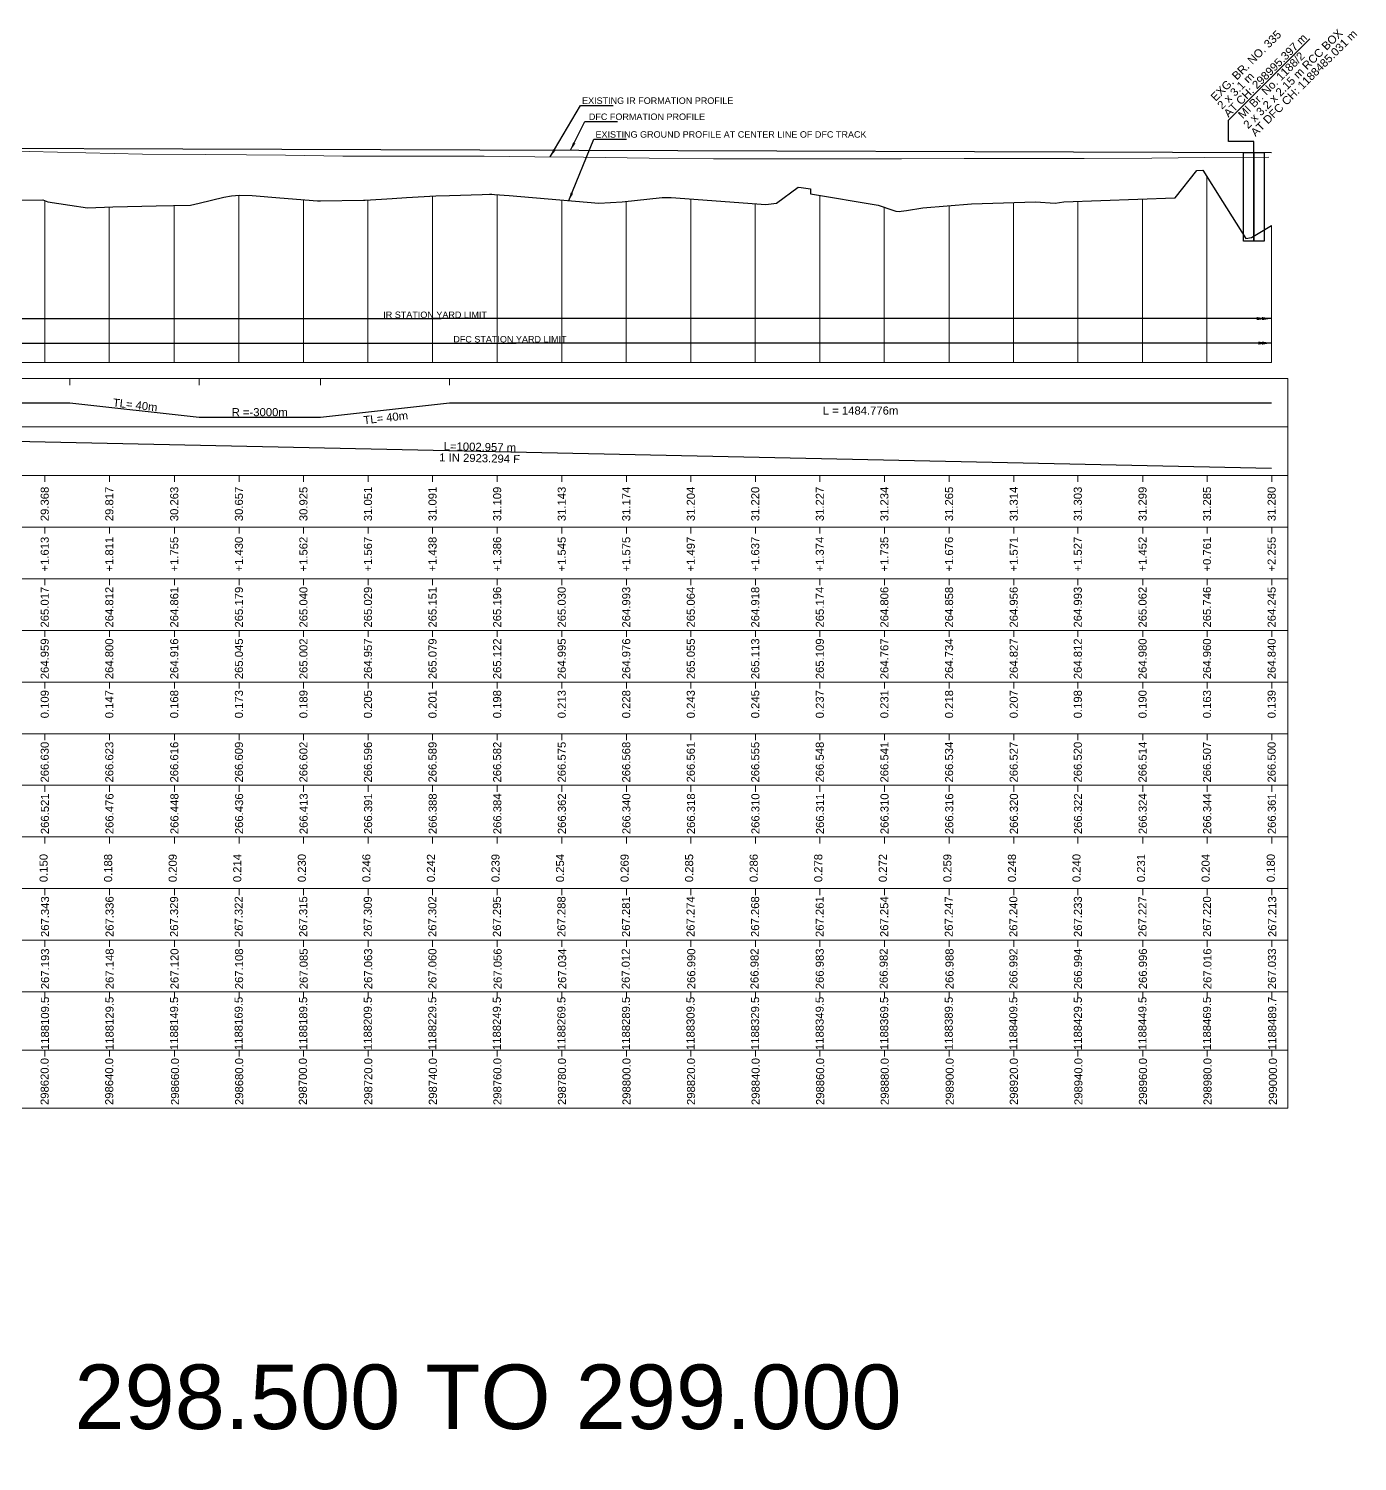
# Model space of a CAD drawing. Header units: metres. Extents: x -1098 to 4505, y -12378 to -11885.
# Drawn here: x 1115.8 to 1527.5, y -12340.4 to -11896.6 of the extents above; entities that cross this region are included whole.
import ezdxf
from ezdxf.enums import TextEntityAlignment as Align

# ---------------------------------------------------------------- set-up
doc = ezdxf.new("R2010")
doc.units = ezdxf.units.M
doc.header["$MEASUREMENT"] = 0
for name, color, linetype, lineweight in [('LS BRIDGE INDICATION', 10, 'Continuous', 30), ('LS CUT FILL', 10, 'Continuous', 0), ('LS DATUM X', 7, 'Continuous', 0), ('LS EXG GL', 7, 'Continuous', 0), ('LS EXG IR CH', 7, 'Continuous', 0), ('LS EXG RL', 7, 'Continuous', 0), ('LS EXG. FL', 7, 'Continuous', 0), ('LS EXG. GL AT PRO. TOE', 7, 'Continuous', 0), ('LS FRAME', 7, 'Continuous', 0), ('LS PFL-EFL', 10, 'Continuous', 0), ('LS PRL-ERL', 10, 'Continuous', 0), ('LS PRO FL', 10, 'Continuous', 0), ('LS PRO. DFCC CH', 10, 'Continuous', 0), ('LS PRO. RL', 10, 'Continuous', 0), ('LS PROFILE EXG FL', 7, 'Continuous', 25), ('LS PROFILE EXG GL', 7, 'Continuous', 30), ('LS PROFILE PRO FL', 1, 'Continuous', 30), ('LS TICKS', 7, 'Continuous', 0), ('LS TRACK CENTER', 10, 'Continuous', 0), ('Profile Grid', 7, 'Continuous', 0)]:
    doc.layers.add(name, color=color, linetype=linetype, lineweight=lineweight)
for name, color, linetype in [("LS BRIDGE'S", 7, 'Continuous'), ('LS HORIZONTAL ALIGNMENT', 10, 'Continuous'), ('LS VERTICAL ALIGNMENT', 10, 'Continuous'), ('ref text', 3, 'Continuous'), ('STATION YARD LIMIT IN LS', 7, 'Continuous')]:
    doc.layers.add(name, color=color, linetype=linetype)
doc.styles.get("Standard").update_dxf_attribs({"font": 'arial.ttf'})
doc.styles.add('Style-Arial', font='arial.ttf')
doc.dimstyles.get("Standard").update_dxf_attribs({"dimtxt": 0.18, "dimasz": 0.18, "dimexe": 0.18, "dimexo": 0.0625, "dimgap": 0.09, "dimtad": 0, "dimtih": 1, "dimtoh": 1, "dimdec": 4, "dimzin": 0, "dimdsep": 46, "dimtxsty": 'Standard', "dimcen": 0.09, "dimadec": 0, "dimazin": 0, "dimtfac": 1, "dimtdec": 4, "dimtofl": 0, "dimtmove": 0, "dimatfit": 3, "dimfxl": 1, "dimtolj": 1, "dimtzin": 0, "dimarcsym": 0})

msp = doc.modelspace()

# ---------------------------------------------------------------- linework, layer by layer
at = {"layer": 'LS BRIDGE INDICATION'}
for points in [[(1492.2, -11934.97), (1495.4, -11934.98), (1495.4, -11962.46), (1492.2, -11962.46)], [(1495.4, -11934.98), (1498.6, -11934.99), (1498.6, -11962.47), (1495.4, -11962.47)]]:
    msp.add_lwpolyline(points, close=True, dxfattribs=at)
at = {"layer": "LS BRIDGE'S"}
msp.add_lwpolyline([(1495.4, -11960.55), (1495.4, -11931.59), (1487.54, -11931.59), (1487.54, -11924.97), (1512.77, -11899.73)], dxfattribs=at)
at = {"layer": 'LS DATUM X', "color": 7, "linetype": 'Continuous', "lineweight": 0}
msp.add_line((1000, -12000), (1500.9, -12000), dxfattribs=at)
at = {"layer": 'LS FRAME', "color": 7, "linetype": 'Continuous', "lineweight": 0, "flags": 128}
for points in [[(995, -12020), (1505.9, -12020), (1505.9, -12005), (995, -12005), (995, -12020)], [(995, -12035), (1505.9, -12035), (1505.9, -12020), (995, -12020), (995, -12035)], [(995, -12051), (1505.9, -12051), (1505.9, -12035), (995, -12035), (995, -12051)], [(995, -12067), (1505.9, -12067), (1505.9, -12051), (995, -12051), (995, -12067)], [(995, -12083), (1505.9, -12083), (1505.9, -12067), (995, -12067), (995, -12083)], [(995, -12099), (1505.9, -12099), (1505.9, -12083), (995, -12083), (995, -12099)], [(995, -12115), (1505.9, -12115), (1505.9, -12099), (995, -12099), (995, -12115)], [(995, -12131), (1505.9, -12131), (1505.9, -12115), (995, -12115), (995, -12131)], [(995, -12147), (1505.9, -12147), (1505.9, -12131), (995, -12131), (995, -12147)], [(995, -12163), (1505.9, -12163), (1505.9, -12147), (995, -12147), (995, -12163)], [(995, -12179), (1505.9, -12179), (1505.9, -12163), (995, -12163), (995, -12179)], [(995, -12195), (1505.9, -12195), (1505.9, -12179), (995, -12179), (995, -12195)], [(995, -12213), (1505.9, -12213), (1505.9, -12195), (995, -12195), (995, -12213)], [(995, -12231), (1505.9, -12231), (1505.9, -12213), (995, -12213), (995, -12231)]]:
    msp.add_lwpolyline(points, close=True, dxfattribs=at)
at = {"layer": 'LS HORIZONTAL ALIGNMENT', "flags": 128}
msp.add_lwpolyline([(1000, -12012.5), (1128.61, -12012.5), (1128.61, -12012.5), (1168.61, -12017), (1168.61, -12017), (1206.22, -12017), (1206.22, -12017), (1246.22, -12012.5), (1246.22, -12012.5), (1500.91, -12012.5)], dxfattribs=at)
at = {"layer": 'LS PROFILE EXG FL', "lineweight": 0}
msp.add_lwpolyline([(1107, -11934.6), (1116, -11934.7), (1133.56, -11935.09), (1151.08, -11935.5), (1170.47, -11935.54), (1183.29, -11935.67), (1195.43, -11935.79), (1213.15, -11936.09), (1225.66, -11936.1), (1238.37, -11936.12), (1257, -11936.13), (1272.67, -11936.3), (1287.68, -11936.46), (1308.02, -11936.69), (1327.98, -11936.91), (1356.5, -11936.89), (1386.23, -11936.9), (1405.67, -11936.81), (1426.03, -11936.79), (1442.8, -11936.78), (1463.84, -11936.76), (1480.15, -11936.56), (1500, -11936.39)], dxfattribs=at)
at = {"layer": 'LS PROFILE EXG GL', "flags": 128}
msp.add_lwpolyline([(1113.47, -11949.77), (1120.26, -11949.63), (1121.77, -11950.2), (1128.61, -11951.24), (1134.07, -11952.08), (1141.94, -11951.84), (1146.4, -11951.71), (1155.28, -11951.52), (1165.98, -11951.28), (1168.61, -11950.66), (1176.28, -11948.82), (1178.72, -11948.43), (1181.15, -11948.19), (1181.15, -11948.19), (1185.06, -11948.33), (1193.68, -11949.02), (1205.29, -11949.94), (1205.62, -11949.95), (1206.22, -11949.94), (1219.55, -11949.78), (1220.08, -11949.77), (1228.46, -11949.22), (1232.88, -11948.96), (1241.94, -11948.44), (1246.22, -11948.3), (1256.3, -11947.99), (1258.57, -11947.87), (1259.36, -11947.92), (1260.18, -11947.98), (1264.71, -11948.33), (1292.49, -11950.66), (1299.67, -11950.2), (1312.06, -11948.94), (1312.2, -11948.93), (1314.84, -11948.91), (1344.23, -11951.06), (1347.49, -11950.66), (1354.18, -11945.74), (1355.16, -11945.81), (1358.02, -11946.18), (1358.02, -11947.77), (1378.97, -11951.26), (1383.58, -11952.86), (1384.48, -11953.13), (1385.72, -11953.23), (1386.16, -11953.17), (1387.78, -11952.94), (1392.88, -11952.13), (1407.97, -11950.82), (1427.78, -11950.24), (1433.86, -11950.67), (1436.58, -11950.22), (1470.95, -11949.03), (1471.06, -11949.06), (1477.76, -11940.59), (1479.6, -11940.48), (1485.67, -11950.19), (1492.94, -11961.59), (1494.68, -11961.25), (1500.91, -11957.55)], dxfattribs=at)
at = {"layer": 'LS PROFILE PRO FL', "flags": 128}
msp.add_lwpolyline([(1010.27, -11933.32), (1500.91, -11935)], dxfattribs=at)
at = {"layer": 'LS TICKS', "color": 7, "linetype": 'Continuous', "lineweight": 0, "flags": 128}
for points in [[(1128.61, -12007), (1128.61, -12005)], [(1168.61, -12007), (1168.61, -12005)], [(1206.22, -12007), (1206.22, -12005)], [(1246.22, -12007), (1246.22, -12005)], [(1120.86, -12037), (1120.86, -12035)], [(1140.86, -12037), (1140.86, -12035)], [(1160.99, -12037), (1160.99, -12035)], [(1181.02, -12037), (1181.02, -12035)], [(1201, -12037), (1201, -12035)], [(1220.99, -12037), (1220.99, -12035)], [(1240.99, -12037), (1240.99, -12035)], [(1261.02, -12037), (1261.02, -12035)], [(1281.02, -12037), (1281.02, -12035)], [(1301.01, -12037), (1301.01, -12035)], [(1321.01, -12037), (1321.01, -12035)], [(1340.98, -12037), (1340.98, -12035)], [(1360.98, -12037), (1360.98, -12035)], [(1380.98, -12037), (1380.98, -12035)], [(1401.03, -12037), (1401.03, -12035)], [(1421.05, -12037), (1421.05, -12035)], [(1440.91, -12037), (1440.91, -12035)], [(1460.97, -12037), (1460.97, -12035)], [(1480.94, -12037), (1480.94, -12035)], [(1500.96, -12037), (1500.96, -12035)], [(1120.86, -12053), (1120.86, -12051)], [(1140.86, -12053), (1140.86, -12051)], [(1160.99, -12053), (1160.99, -12051)], [(1181.02, -12053), (1181.02, -12051)], [(1201, -12053), (1201, -12051)], [(1220.99, -12053), (1220.99, -12051)], [(1240.99, -12053), (1240.99, -12051)], [(1261.02, -12053), (1261.02, -12051)], [(1281.02, -12053), (1281.02, -12051)], [(1301.01, -12053), (1301.01, -12051)], [(1321.01, -12053), (1321.01, -12051)], [(1340.98, -12053), (1340.98, -12051)], [(1360.98, -12053), (1360.98, -12051)], [(1380.98, -12053), (1380.98, -12051)], [(1401.03, -12053), (1401.03, -12051)], [(1421.05, -12053), (1421.05, -12051)], [(1440.91, -12053), (1440.91, -12051)], [(1460.97, -12053), (1460.97, -12051)], [(1480.94, -12053), (1480.94, -12051)], [(1500.96, -12053), (1500.96, -12051)], [(1120.86, -12069), (1120.86, -12067)], [(1140.86, -12069), (1140.86, -12067)], [(1160.99, -12069), (1160.99, -12067)], [(1181.02, -12069), (1181.02, -12067)], [(1201, -12069), (1201, -12067)], [(1220.99, -12069), (1220.99, -12067)], [(1240.99, -12069), (1240.99, -12067)], [(1261.02, -12069), (1261.02, -12067)], [(1281.02, -12069), (1281.02, -12067)], [(1301.01, -12069), (1301.01, -12067)], [(1321.01, -12069), (1321.01, -12067)], [(1340.98, -12069), (1340.98, -12067)], [(1360.98, -12069), (1360.98, -12067)], [(1380.98, -12069), (1380.98, -12067)], [(1401.03, -12069), (1401.03, -12067)], [(1421.05, -12069), (1421.05, -12067)], [(1440.91, -12069), (1440.91, -12067)], [(1460.97, -12069), (1460.97, -12067)], [(1480.94, -12069), (1480.94, -12067)], [(1500.96, -12069), (1500.96, -12067)], [(1120.86, -12085), (1120.86, -12083)], [(1140.86, -12085), (1140.86, -12083)], [(1160.99, -12085), (1160.99, -12083)], [(1181.02, -12085), (1181.02, -12083)], [(1201, -12085), (1201, -12083)], [(1220.99, -12085), (1220.99, -12083)], [(1240.99, -12085), (1240.99, -12083)], [(1261.02, -12085), (1261.02, -12083)], [(1281.02, -12085), (1281.02, -12083)], [(1301.01, -12085), (1301.01, -12083)], [(1321.01, -12085), (1321.01, -12083)], [(1340.98, -12085), (1340.98, -12083)], [(1360.98, -12085), (1360.98, -12083)], [(1380.98, -12085), (1380.98, -12083)], [(1401.03, -12085), (1401.03, -12083)], [(1421.05, -12085), (1421.05, -12083)], [(1440.91, -12085), (1440.91, -12083)], [(1460.97, -12085), (1460.97, -12083)], [(1480.94, -12085), (1480.94, -12083)], [(1500.96, -12085), (1500.96, -12083)], [(1120.86, -12101), (1120.86, -12099)], [(1140.86, -12101), (1140.86, -12099)], [(1160.99, -12101), (1160.99, -12099)], [(1181.02, -12101), (1181.02, -12099)], [(1201, -12101), (1201, -12099)], [(1220.99, -12101), (1220.99, -12099)], [(1240.99, -12101), (1240.99, -12099)], [(1261.02, -12101), (1261.02, -12099)], [(1281.02, -12101), (1281.02, -12099)], [(1301.01, -12101), (1301.01, -12099)], [(1321.01, -12101), (1321.01, -12099)], [(1340.98, -12101), (1340.98, -12099)], [(1360.98, -12101), (1360.98, -12099)], [(1380.98, -12101), (1380.98, -12099)], [(1401.03, -12101), (1401.03, -12099)], [(1421.05, -12101), (1421.05, -12099)], [(1440.91, -12101), (1440.91, -12099)], [(1460.97, -12101), (1460.97, -12099)], [(1480.94, -12101), (1480.94, -12099)], [(1500.96, -12101), (1500.96, -12099)], [(1120.86, -12117), (1120.86, -12115)], [(1140.86, -12117), (1140.86, -12115)], [(1160.99, -12117), (1160.99, -12115)], [(1181.02, -12117), (1181.02, -12115)], [(1201, -12117), (1201, -12115)], [(1220.99, -12117), (1220.99, -12115)], [(1240.99, -12117), (1240.99, -12115)], [(1261.02, -12117), (1261.02, -12115)], [(1281.02, -12117), (1281.02, -12115)], [(1301.01, -12117), (1301.01, -12115)], [(1321.01, -12117), (1321.01, -12115)], [(1340.98, -12117), (1340.98, -12115)], [(1360.98, -12117), (1360.98, -12115)], [(1380.98, -12117), (1380.98, -12115)], [(1401.03, -12117), (1401.03, -12115)], [(1421.05, -12117), (1421.05, -12115)], [(1440.91, -12117), (1440.91, -12115)], [(1460.97, -12117), (1460.97, -12115)], [(1480.94, -12117), (1480.94, -12115)], [(1500.96, -12117), (1500.96, -12115)], [(1120.86, -12133), (1120.86, -12131)], [(1140.86, -12133), (1140.86, -12131)], [(1160.99, -12133), (1160.99, -12131)], [(1181.02, -12133), (1181.02, -12131)], [(1201, -12133), (1201, -12131)], [(1220.99, -12133), (1220.99, -12131)], [(1240.99, -12133), (1240.99, -12131)], [(1261.02, -12133), (1261.02, -12131)], [(1281.02, -12133), (1281.02, -12131)], [(1301.01, -12133), (1301.01, -12131)], [(1321.01, -12133), (1321.01, -12131)], [(1340.98, -12133), (1340.98, -12131)], [(1360.98, -12133), (1360.98, -12131)], [(1380.98, -12133), (1380.98, -12131)], [(1401.03, -12133), (1401.03, -12131)], [(1421.05, -12133), (1421.05, -12131)], [(1440.91, -12133), (1440.91, -12131)], [(1460.97, -12133), (1460.97, -12131)], [(1480.94, -12133), (1480.94, -12131)], [(1500.96, -12133), (1500.96, -12131)], [(1120.86, -12149), (1120.86, -12147)], [(1140.86, -12149), (1140.86, -12147)], [(1160.99, -12149), (1160.99, -12147)], [(1181.02, -12149), (1181.02, -12147)], [(1201, -12149), (1201, -12147)], [(1220.99, -12149), (1220.99, -12147)], [(1240.99, -12149), (1240.99, -12147)], [(1261.02, -12149), (1261.02, -12147)], [(1281.02, -12149), (1281.02, -12147)], [(1301.01, -12149), (1301.01, -12147)], [(1321.01, -12149), (1321.01, -12147)], [(1340.98, -12149), (1340.98, -12147)], [(1360.98, -12149), (1360.98, -12147)], [(1380.98, -12149), (1380.98, -12147)], [(1401.03, -12149), (1401.03, -12147)], [(1421.05, -12149), (1421.05, -12147)], [(1440.91, -12149), (1440.91, -12147)], [(1460.97, -12149), (1460.97, -12147)], [(1480.94, -12149), (1480.94, -12147)], [(1500.96, -12149), (1500.96, -12147)], [(1120.86, -12165), (1120.86, -12163)], [(1140.86, -12165), (1140.86, -12163)], [(1160.99, -12165), (1160.99, -12163)], [(1181.02, -12165), (1181.02, -12163)], [(1201, -12165), (1201, -12163)], [(1220.99, -12165), (1220.99, -12163)], [(1240.99, -12165), (1240.99, -12163)], [(1261.02, -12165), (1261.02, -12163)], [(1281.02, -12165), (1281.02, -12163)], [(1301.01, -12165), (1301.01, -12163)], [(1321.01, -12165), (1321.01, -12163)], [(1340.98, -12165), (1340.98, -12163)], [(1360.98, -12165), (1360.98, -12163)], [(1380.98, -12165), (1380.98, -12163)], [(1401.03, -12165), (1401.03, -12163)], [(1421.05, -12165), (1421.05, -12163)], [(1440.91, -12165), (1440.91, -12163)], [(1460.97, -12165), (1460.97, -12163)], [(1480.94, -12165), (1480.94, -12163)], [(1500.96, -12165), (1500.96, -12163)], [(1120.86, -12181), (1120.86, -12179)], [(1140.86, -12181), (1140.86, -12179)], [(1160.99, -12181), (1160.99, -12179)], [(1181.02, -12181), (1181.02, -12179)], [(1201, -12181), (1201, -12179)], [(1220.99, -12181), (1220.99, -12179)], [(1240.99, -12181), (1240.99, -12179)], [(1261.02, -12181), (1261.02, -12179)], [(1281.02, -12181), (1281.02, -12179)], [(1301.01, -12181), (1301.01, -12179)], [(1321.01, -12181), (1321.01, -12179)], [(1340.98, -12181), (1340.98, -12179)], [(1360.98, -12181), (1360.98, -12179)], [(1380.98, -12181), (1380.98, -12179)], [(1401.03, -12181), (1401.03, -12179)], [(1421.05, -12181), (1421.05, -12179)], [(1440.91, -12181), (1440.91, -12179)], [(1460.97, -12181), (1460.97, -12179)], [(1480.94, -12181), (1480.94, -12179)], [(1500.96, -12181), (1500.96, -12179)], [(1120.86, -12197), (1120.86, -12195)], [(1140.86, -12197), (1140.86, -12195)], [(1160.99, -12197), (1160.99, -12195)], [(1181.02, -12197), (1181.02, -12195)], [(1201, -12197), (1201, -12195)], [(1220.99, -12197), (1220.99, -12195)], [(1240.99, -12197), (1240.99, -12195)], [(1261.02, -12197), (1261.02, -12195)], [(1281.02, -12197), (1281.02, -12195)], [(1301.01, -12197), (1301.01, -12195)], [(1321.01, -12197), (1321.01, -12195)], [(1340.98, -12197), (1340.98, -12195)], [(1360.98, -12197), (1360.98, -12195)], [(1380.98, -12197), (1380.98, -12195)], [(1401.03, -12197), (1401.03, -12195)], [(1421.05, -12197), (1421.05, -12195)], [(1440.91, -12197), (1440.91, -12195)], [(1460.97, -12197), (1460.97, -12195)], [(1480.94, -12197), (1480.94, -12195)], [(1500.96, -12197), (1500.96, -12195)], [(1120.86, -12215), (1120.86, -12213)], [(1140.86, -12215), (1140.86, -12213)], [(1160.99, -12215), (1160.99, -12213)], [(1181.02, -12215), (1181.02, -12213)], [(1201, -12215), (1201, -12213)], [(1220.99, -12215), (1220.99, -12213)], [(1240.99, -12215), (1240.99, -12213)], [(1261.02, -12215), (1261.02, -12213)], [(1281.02, -12215), (1281.02, -12213)], [(1301.01, -12215), (1301.01, -12213)], [(1321.01, -12215), (1321.01, -12213)], [(1340.98, -12215), (1340.98, -12213)], [(1360.98, -12215), (1360.98, -12213)], [(1380.98, -12215), (1380.98, -12213)], [(1401.03, -12215), (1401.03, -12213)], [(1421.05, -12215), (1421.05, -12213)], [(1440.91, -12215), (1440.91, -12213)], [(1460.97, -12215), (1460.97, -12213)], [(1480.94, -12215), (1480.94, -12213)], [(1500.96, -12215), (1500.96, -12213)]]:
    msp.add_lwpolyline(points, dxfattribs=at)
at = {"layer": 'LS VERTICAL ALIGNMENT', "flags": 128}
msp.add_lwpolyline([(1010.27, -12022.25), (1500.91, -12032.75)], dxfattribs=at)
at = {"layer": 'Profile Grid', "flags": 128}
for points in [[(1480.88, -12000), (1480.88, -11942.53)], [(1120.79, -12000), (1120.79, -11949.83)], [(1160.92, -12000), (1160.92, -11951.4)], [(1180.96, -12000), (1180.96, -11948.21)], [(1200.94, -12000), (1200.94, -11949.6)], [(1220.94, -12000), (1220.94, -11949.71)], [(1240.93, -12000), (1240.93, -11948.49)], [(1260.96, -12000), (1260.96, -11948.04)], [(1280.96, -12000), (1280.96, -11949.7)], [(1300.96, -12000), (1300.96, -11950.07)], [(1320.96, -12000), (1320.96, -11949.36)], [(1340.92, -12000), (1340.92, -11950.82)], [(1360.92, -12000), (1360.92, -11948.26)], [(1400.97, -12000), (1400.97, -11951.42)], [(1420.99, -12000), (1420.99, -11950.44)], [(1440.85, -12000), (1440.85, -11950.07)], [(1460.91, -12000), (1460.91, -11949.38)], [(1140.8, -12000), (1140.8, -11951.88)], [(1380.92, -12000), (1380.92, -11951.94)], [(1500.9, -12000), (1500.9, -11957.55)]]:
    msp.add_lwpolyline(points, dxfattribs=at)

# ---------------------------------------------------------------- texts
at = {"layer": "LS BRIDGE'S"}
for s, p in [('EXG. BR. NO. 335 ', (1483.56, -11919.26)), ('AT CH: 298995.397 m ', (1487.56, -11924.26)), ('2 x 3.1 m', (1485.56, -11921.76))]:
    msp.add_text(s, height=2.5, rotation=45, dxfattribs=at).set_placement(p)
at = {"layer": "LS BRIDGE'S", "color": 10}
for s, p in [('2 x 3.2 x 2.15 m RCC BOX ', (1493.63, -11927.78)), ('AT DFC CH: 1188485.031 m', (1495.93, -11930.18)), (' MI Br. No. 1188/2', (1491.33, -11925.38))]:
    msp.add_text(s, height=2.5, rotation=45, dxfattribs=at).set_placement(p)
at = {"layer": 'LS CUT FILL', "style": 'Style-Arial'}
for s, p in [('+1.613', (1120.8, -12054)), ('+1.811', (1140.81, -12054)), ('+1.755', (1160.93, -12054)), ('+1.430', (1180.97, -12054)), ('+1.562', (1200.95, -12054)), ('+1.567', (1220.94, -12054)), ('+1.438', (1240.94, -12054)), ('+1.386', (1260.97, -12054)), ('+1.545', (1280.97, -12054)), ('+1.575', (1300.96, -12054)), ('+1.497', (1320.96, -12054)), ('+1.637', (1340.93, -12054)), ('+1.374', (1360.93, -12054)), ('+1.735', (1380.93, -12054)), ('+1.676', (1400.98, -12054)), ('+1.571', (1421, -12054)), ('+1.527', (1440.86, -12054)), ('+1.452', (1460.92, -12054)), ('+0.761', (1480.89, -12054)), ('+2.255', (1500.91, -12054))]:
    msp.add_text(s, height=2.5, rotation=90, dxfattribs=at).set_placement(p, align=Align.MIDDLE_RIGHT)
at = {"layer": 'LS EXG GL', "style": 'Style-Arial'}
for s, p in [('265.017', (1120.8, -12069.5)), ('264.812', (1140.81, -12069.5)), ('264.861', (1160.93, -12069.5)), ('265.179', (1180.97, -12069.5)), ('265.040', (1200.95, -12069.5)), ('265.029', (1220.94, -12069.5)), ('265.151', (1240.94, -12069.5)), ('265.196', (1260.97, -12069.5)), ('265.030', (1280.97, -12069.5)), ('264.993', (1300.96, -12069.5)), ('265.064', (1320.96, -12069.5)), ('264.918', (1340.93, -12069.5)), ('265.174', (1360.93, -12069.5)), ('264.806', (1380.93, -12069.5)), ('264.858', (1400.98, -12069.5)), ('264.956', (1421, -12069.5)), ('264.993', (1440.86, -12069.5)), ('265.062', (1460.92, -12069.5)), ('265.746', (1480.89, -12069.5)), ('264.245', (1500.91, -12069.5))]:
    msp.add_text(s, height=2.5, rotation=90, dxfattribs=at).set_placement(p, align=Align.MIDDLE_RIGHT)
at = {"layer": 'LS EXG IR CH', "lineweight": 0, "style": 'Style-Arial'}
for s, p in [('298620.0', (1120.78, -12215.47)), ('298640.0', (1140.78, -12215.47)), ('298660.0', (1161.17, -12215.47)), ('298680.0', (1181.04, -12215.47)), ('298700.0', (1200.78, -12215.47)), ('298720.0', (1221.04, -12215.47)), ('298740.0', (1241.04, -12215.47)), ('298760.0', (1261.04, -12215.47)), ('298780.0', (1281.04, -12215.47)), ('298800.0', (1301.04, -12215.47)), ('298820.0', (1321.04, -12215.47)), ('298840.0', (1341.04, -12215.47)), ('298860.0', (1361.04, -12215.47)), ('298880.0', (1381.04, -12215.47)), ('298900.0', (1401.17, -12215.47)), ('298920.0', (1421.04, -12215.47)), ('298940.0', (1441.04, -12215.47)), ('298960.0', (1461.04, -12215.47)), ('298980.0', (1481.04, -12215.47)), ('299000.0', (1501.3, -12215.47))]:
    msp.add_text(s, height=2.5, rotation=90, dxfattribs=at).set_placement(p, align=Align.MIDDLE_RIGHT)
at = {"layer": 'LS EXG RL', "style": 'Style-Arial'}
for s, p in [('267.193', (1120.91, -12181.54)), ('267.148', (1140.91, -12181.54)), ('267.120', (1161.01, -12181.54)), ('267.108', (1181.01, -12181.54)), ('267.085', (1201.01, -12181.54)), ('267.063', (1221.01, -12181.54)), ('267.060', (1240.91, -12181.54)), ('267.056', (1261.11, -12181.54)), ('267.034', (1281.11, -12181.54)), ('267.012', (1300.81, -12181.54)), ('266.990', (1321.11, -12181.54)), ('266.982', (1340.71, -12181.54)), ('266.983', (1360.91, -12181.54)), ('266.982', (1380.71, -12181.54)), ('266.988', (1401.11, -12181.54)), ('266.992', (1420.91, -12181.54)), ('266.994', (1440.91, -12181.54)), ('266.996', (1461.01, -12181.54)), ('267.016', (1481.01, -12181.54)), ('267.033', (1501.01, -12181.54))]:
    msp.add_text(s, height=2.5, rotation=90, dxfattribs=at).set_placement(p, align=Align.MIDDLE_RIGHT)
at = {"layer": 'LS EXG. FL'}
for s, p in [('266.521', (1120.86, -12133.5)), ('266.476', (1140.86, -12133.5)), ('266.448', (1160.99, -12133.5)), ('266.436', (1181.02, -12133.5)), ('266.413', (1201, -12133.5)), ('266.391', (1220.99, -12133.5)), ('266.388', (1240.99, -12133.5)), ('266.384', (1261.02, -12133.5)), ('266.362', (1281.02, -12133.5)), ('266.340', (1301.01, -12133.5)), ('266.318', (1321.01, -12133.5)), ('266.310', (1340.98, -12133.5)), ('266.311', (1360.98, -12133.5)), ('266.310', (1380.98, -12133.5)), ('266.316', (1401.03, -12133.5)), ('266.320', (1421.05, -12133.5)), ('266.322', (1440.91, -12133.5)), ('266.324', (1460.97, -12133.5)), ('266.344', (1480.94, -12133.5)), ('266.361', (1500.96, -12133.5))]:
    msp.add_text(s, height=2.5, rotation=90, dxfattribs=at).set_placement(p, align=Align.MIDDLE_RIGHT)
at = {"layer": 'LS EXG. GL AT PRO. TOE'}
for s, p in [('264.959', (1120.8, -12085.5)), ('264.800', (1140.81, -12085.5)), ('264.916', (1160.93, -12085.5)), ('265.045', (1180.97, -12085.5)), ('265.002', (1200.95, -12085.5)), ('264.957', (1220.94, -12085.5)), ('265.079', (1240.94, -12085.5)), ('265.122', (1260.97, -12085.5)), ('264.995', (1280.97, -12085.5)), ('264.976', (1300.96, -12085.5)), ('265.055', (1320.96, -12085.5)), ('265.113', (1340.93, -12085.5)), ('265.109', (1360.93, -12085.5)), ('264.767', (1380.93, -12085.5)), ('264.734', (1400.98, -12085.5)), ('264.827', (1421, -12085.5)), ('264.812', (1440.86, -12085.5)), ('264.980', (1460.92, -12085.5)), ('264.960', (1480.89, -12085.5)), ('264.840', (1500.91, -12085.5))]:
    msp.add_text(s, height=2.5, rotation=90, dxfattribs=at).set_placement(p, align=Align.MIDDLE_RIGHT)
at = {"layer": 'LS HORIZONTAL ALIGNMENT', "char_height": 2.5, "attachment_point": 5, "line_spacing_factor": 0.6, "style": 'Style-Arial'}
for insert, rotation in [((1148.83, -12013.18), 353.5812), ((1226.44, -12017.15), 6.4188)]:
    msp.add_mtext('TL= 40m', dxfattribs=dict(at, insert=insert, rotation=rotation))
for s, insert in [('L = 1484.776m', (1373.56, -12014.92)), ('R =-3000m', (1187.41, -12015.42))]:
    msp.add_mtext(s, dxfattribs=dict(at, insert=insert))
at = {"layer": 'LS PFL-EFL'}
for s, p in [('0.109', (1120.8, -12101.5)), ('0.147', (1140.81, -12101.5)), ('0.168', (1160.93, -12101.5)), ('0.173', (1180.97, -12101.5)), ('0.189', (1200.95, -12101.5)), ('0.205', (1220.94, -12101.5)), ('0.201', (1240.94, -12101.5)), ('0.198', (1260.97, -12101.5)), ('0.213', (1280.97, -12101.5)), ('0.228', (1300.96, -12101.5)), ('0.243', (1320.96, -12101.5)), ('0.245', (1340.93, -12101.5)), ('0.237', (1360.93, -12101.5)), ('0.231', (1380.93, -12101.5)), ('0.218', (1400.98, -12101.5)), ('0.207', (1421, -12101.5)), ('0.198', (1440.86, -12101.5)), ('0.190', (1460.92, -12101.5)), ('0.163', (1480.89, -12101.5)), ('0.139', (1500.91, -12101.5))]:
    msp.add_text(s, height=2.5, rotation=90, dxfattribs=at).set_placement(p, align=Align.MIDDLE_RIGHT)
at = {"layer": 'LS PRL-ERL'}
for s, p in [('0.150', (1121.7, -12161)), ('0.188', (1141.7, -12161)), ('0.209', (1161.7, -12161)), ('0.214', (1181.7, -12161)), ('0.230', (1201.7, -12161)), ('0.246', (1221.7, -12161)), ('0.242', (1241.7, -12161)), ('0.239', (1261.7, -12161)), ('0.254', (1281.7, -12161)), ('0.269', (1301.7, -12161)), ('0.285', (1321.7, -12161)), ('0.286', (1341.7, -12161)), ('0.278', (1361.7, -12161)), ('0.272', (1381.7, -12161)), ('0.259', (1401.7, -12161)), ('0.248', (1421.7, -12161)), ('0.240', (1441.7, -12161)), ('0.231', (1461.7, -12161)), ('0.204', (1481.7, -12161)), ('0.180', (1501.9, -12161))]:
    msp.add_text(s, height=2.5, rotation=90, dxfattribs=at).set_placement(p)
at = {"layer": 'LS PRO FL', "style": 'Style-Arial'}
for s, p in [('266.630', (1120.8, -12117.5)), ('266.623', (1140.81, -12117.5)), ('266.616', (1160.93, -12117.5)), ('266.609', (1180.97, -12117.5)), ('266.602', (1200.95, -12117.5)), ('266.596', (1220.94, -12117.5)), ('266.589', (1240.94, -12117.5)), ('266.582', (1260.97, -12117.5)), ('266.575', (1280.97, -12117.5)), ('266.568', (1300.96, -12117.5)), ('266.561', (1320.96, -12117.5)), ('266.555', (1340.93, -12117.5)), ('266.548', (1360.93, -12117.5)), ('266.541', (1380.93, -12117.5)), ('266.534', (1400.98, -12117.5)), ('266.527', (1421, -12117.5)), ('266.520', (1440.86, -12117.5)), ('266.514', (1460.92, -12117.5)), ('266.507', (1480.89, -12117.5)), ('266.500', (1500.91, -12117.5))]:
    msp.add_text(s, height=2.5, rotation=90, dxfattribs=at).set_placement(p, align=Align.MIDDLE_RIGHT)
at = {"layer": 'LS PRO. DFCC CH'}
for s, p in [('1188109.5', (1122.13, -12213)), ('1188129.5', (1142.13, -12213)), ('1188149.5', (1162.13, -12213)), ('1188169.5', (1182.13, -12213)), ('1188189.5', (1202.13, -12213)), ('1188209.5', (1222.13, -12213)), ('1188229.5', (1242.13, -12213)), ('1188249.5', (1262.13, -12213)), ('1188269.5', (1282.13, -12213)), ('1188289.5', (1302.13, -12213)), ('1188309.5', (1322.13, -12213)), ('1188329.5', (1342.13, -12213)), ('1188349.5', (1362.13, -12213)), ('1188369.5', (1382.13, -12213)), ('1188389.5', (1402.13, -12213)), ('1188409.5', (1422.13, -12213)), ('1188429.5', (1442.13, -12213)), ('1188449.5', (1462.13, -12213)), ('1188469.5', (1482.13, -12213)), ('1188489.7', (1502.33, -12213))]:
    msp.add_text(s, height=2.5, rotation=90, dxfattribs=at).set_placement(p)
at = {"layer": 'LS PRO. RL'}
for s, p in [('267.343', (1122.14, -12178)), ('267.336', (1142.14, -12178)), ('267.329', (1162.14, -12178)), ('267.322', (1182.14, -12178)), ('267.315', (1202.14, -12178)), ('267.309', (1222.14, -12178)), ('267.302', (1242.14, -12178)), ('267.295', (1262.14, -12178)), ('267.288', (1282.14, -12178)), ('267.281', (1302.14, -12178)), ('267.274', (1322.14, -12178)), ('267.268', (1342.14, -12178)), ('267.261', (1362.14, -12178)), ('267.254', (1382.14, -12178)), ('267.247', (1402.14, -12178)), ('267.240', (1422.14, -12178)), ('267.233', (1442.14, -12178)), ('267.227', (1462.14, -12178)), ('267.220', (1482.14, -12178)), ('267.213', (1502.34, -12178))]:
    msp.add_text(s, height=2.5, rotation=90, dxfattribs=at).set_placement(p)
at = {"layer": 'LS PROFILE EXG FL', "color": 7, "linetype": 'Continuous', "lineweight": 0, "style": 'Style-Arial'}
msp.add_text('EXISTING IR FORMATION PROFILE', height=2, dxfattribs=at).set_placement((1287.28, -11919.91))
at = {"layer": 'LS PROFILE EXG GL', "color": 7, "lineweight": 0, "style": 'Style-Arial'}
msp.add_text('EXISTING GROUND PROFILE AT CENTER LINE OF DFC TRACK', height=2, dxfattribs=at).set_placement((1291.43, -11930.37, 0))
at = {"layer": 'LS PROFILE PRO FL', "style": 'Style-Arial'}
msp.add_text('  DFC FORMATION PROFILE', height=2, dxfattribs=at).set_placement((1287.83, -11924.89, 0))
at = {"layer": 'LS TRACK CENTER'}
for s, p in [('29.368', (1120.8, -12038.5)), ('29.817', (1140.81, -12038.5)), ('30.263', (1160.93, -12038.5)), ('30.657', (1180.97, -12038.5)), ('30.925', (1200.95, -12038.5)), ('31.051', (1220.94, -12038.5)), ('31.091', (1240.94, -12038.5)), ('31.109', (1260.97, -12038.5)), ('31.143', (1280.97, -12038.5)), ('31.174', (1300.96, -12038.5)), ('31.204', (1320.96, -12038.5)), ('31.220', (1340.93, -12038.5)), ('31.227', (1360.93, -12038.5)), ('31.234', (1380.93, -12038.5)), ('31.265', (1400.98, -12038.5)), ('31.314', (1421, -12038.5)), ('31.303', (1440.86, -12038.5)), ('31.299', (1460.92, -12038.5)), ('31.285', (1480.89, -12038.5)), ('31.280', (1500.91, -12038.5))]:
    msp.add_text(s, height=2.5, rotation=90, dxfattribs=at).set_placement(p, align=Align.MIDDLE_RIGHT)
at = {"layer": 'LS VERTICAL ALIGNMENT', "insert": (1255.59, -12027.92), "char_height": 2.5, "attachment_point": 5, "rotation": 358.774, "line_spacing_factor": 0.84, "style": 'Style-Arial'}
msp.add_mtext('L=1002.957 m\\P1 IN 2923.294 F', dxfattribs=at)
at = {"layer": 'ref text', "color": 3, "insert": (1130, -12330.7), "char_height": 20, "width": 256.3165, "attachment_point": 7, "bg_fill": 3, "box_fill_scale": 1.5, "bg_fill_color": 256, "bg_fill_transparency": 0}
msp.add_mtext('298.500 TO 299.000', dxfattribs=at)
at = {"layer": 'STATION YARD LIMIT IN LS', "lineweight": 15, "insert": (1241.75, -11985.25), "char_height": 2, "attachment_point": 5, "rotation": 0, "line_spacing_factor": 0.84, "style": 'Style-Arial'}
msp.add_mtext('IR STATION YARD LIMIT', dxfattribs=at)
at = {"layer": 'STATION YARD LIMIT IN LS', "color": 10, "lineweight": 15, "insert": (1264.93, -11992.83), "char_height": 2, "attachment_point": 5, "rotation": 0, "line_spacing_factor": 0.84, "style": 'Style-Arial'}
msp.add_mtext('DFC STATION YARD LIMIT', dxfattribs=at)

# ---------------------------------------------------------------- leaders
at = {"layer": 'LS PROFILE EXG FL', "color": 7, "lineweight": -3}
msp.add_leader([(1277.41, -11936.35), (1286.77, -11920.37), (1296.9, -11920.37)], dimstyle='Standard', override={"dimasz": 2.5, "dimexe": 0.25, "dimexo": 0.25, "dimgap": 0.25, "dimtad": 0, "dimtih": 0, "dimtoh": 0, "dimzin": 11, "dimadec": 4, "dimazin": 3, "dimatfit": 1, "dimfrac": 2, "dimtolj": 0, "dimtzin": 11}, dxfattribs=at)
at = {"layer": 'LS PROFILE EXG GL', "color": 7, "lineweight": -3}
msp.add_leader([(1283.18, -11949.88, 0), (1290.91, -11930.83, 0), (1301.05, -11930.83, 0)], dimstyle='Standard', override={"dimasz": 2.5, "dimexe": 0.25, "dimexo": 0.25, "dimgap": 0.25, "dimtad": 0, "dimtih": 0, "dimtoh": 0, "dimzin": 11, "dimadec": 4, "dimazin": 3, "dimatfit": 1, "dimfrac": 2, "dimtolj": 0, "dimtzin": 11}, dxfattribs=at)
at = {"layer": 'LS PROFILE PRO FL', "lineweight": -3}
msp.add_leader([(1283.74, -11934.26, 0), (1288.1, -11925.35, 0), (1298.24, -11925.35, 0)], dimstyle='Standard', override={"dimasz": 2.5, "dimexe": 0.25, "dimexo": 0.25, "dimgap": 0.25, "dimtad": 0, "dimtih": 0, "dimtoh": 0, "dimzin": 11, "dimadec": 4, "dimazin": 3, "dimatfit": 1, "dimfrac": 2, "dimtolj": 0, "dimtzin": 11}, dxfattribs=at)
at = {"layer": 'STATION YARD LIMIT IN LS', "lineweight": 15}
for points in [[(1001.39, -11986.42), (1243.6, -11986.42)], [(1499.29, -11986.42), (1240.6, -11986.42)], [(1500.9, -11986.42), (1242.21, -11986.42)]]:
    msp.add_leader(points, dimstyle='Standard', override={"dimasz": 3}, dxfattribs=at)
at = {"layer": 'STATION YARD LIMIT IN LS', "color": 10, "lineweight": 15}
for points in [[(1000, -11994.01), (1265.39, -11994.01)], [(1001.5, -11994.01), (1266.89, -11994.01)], [(1499.79, -11994.01), (1264.27, -11994.01)], [(1500.9, -11994.01), (1265.39, -11994.01)]]:
    msp.add_leader(points, dimstyle='Standard', override={"dimasz": 3}, dxfattribs=at)

doc.saveas('drawing.dxf')
